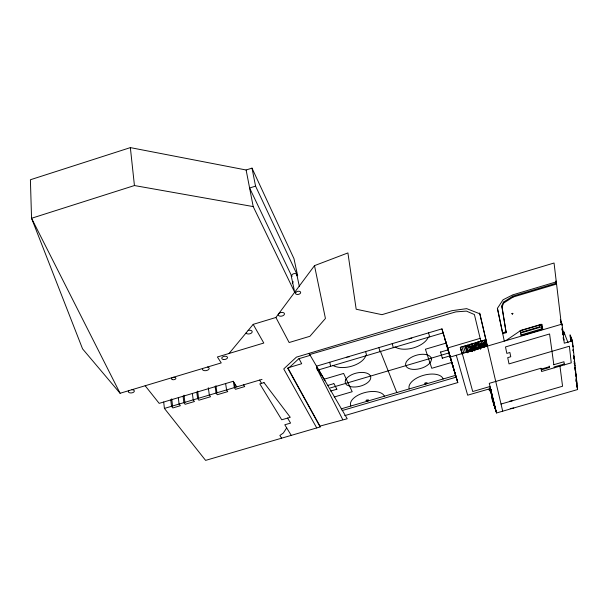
<?xml version="1.0" encoding="UTF-8"?>
<svg xmlns="http://www.w3.org/2000/svg" width="608" height="608" viewBox="0 0 608 608"><rect width="100%" height="100%" fill="white"/><g stroke="black" fill="none" stroke-linecap="round" stroke-linejoin="round"><path stroke-width="0.91" d="M472.082 351.515L472.249 347.039L473.26 347.244L474.719 349.562M490.747 390.556L489.82 390.83L489.303 390.26L490.071 388.573L489.432 389.72L490.937 390.404C491.317 388.748 489.562 389.842 489.82 390.83L491.264 390.777M486.499 344.432L478.23 346.872L478.238 347.472L487.061 344.873L486.088 344.082L485.724 342.129M479.53 345.397L480.472 343.968L486.4 342.03L486.316 343.398L479.53 345.397L479.134 346.606L479.651 348.202M512.772 313.622C511.381 313.067 513.182 314.404 512.202 313.553M490.261 388.93L489.995 388.626L490.709 390.1L490.261 388.52L490.709 390.1L489.303 390.26L489.296 389.211L490.078 388.375M490.451 391.012L489.987 388.679L490.709 390.1L490.42 388.504L490.162 389.751L490.892 389.538M336.482 389.34L336.923 389.211L330.638 391.066M489.182 389.743L490.208 388.565L489.812 389.135M446.728 345.048L446.211 345.025M489.432 389.72L489.987 388.679L492.244 395.899M440.8 352.108L440.367 352.169L448.24 349.813L447.86 350.018M442.654 358.082L442.214 358.18L449.464 356.037C450.847 355.171 449.122 356.736 449.76 355.756M497.359 308.317L502.74 333.693L506.168 332.682L501.76 306.044L503.386 302.168L512.84 296.164L556.221 283.222L556.046 281.747M506.168 332.682L502.064 306.896L503.69 303.035L513.152 297.023L556.563 284.073L556.221 283.222M486.385 346.218L484.713 342.167L485.784 346.393M202.624 368.494L202.449 368.851A3.412 1.87 -8.5 0 0 206.165 370.622L207.799 370.097A3.412 1.87 -8.5 0 0 207.921 367.103L207.564 367.012M490.17 389.295L490.671 389.15L490.17 389.295L489.828 387.957L491.758 393.9M296.529 275.682L296.78 275.264A2.576 1.573 -11.9 0 0 295.268 273.585A2.576 1.573 -11.9 0 0 292.098 274.694L291.848 275.12A2.576 1.573 -11.9 0 0 292.129 276.29M278.472 314.04L278.335 314.26A3.154 1.839 -11.2 0 0 281.702 316.114A3.154 1.839 -11.2 0 0 284.149 313.12A3.154 1.839 -11.2 0 0 279.11 313.31L278.768 313.637M472.234 351.333L478.222 341.954L479.674 346.4M286.695 427.903L283.343 433.018L279.878 435.434L281.61 438.193M292.205 283.252L293.299 281.77M446.5 345.063L446.964 345.04M229.056 353.476L253.194 324.36L275.903 317.482L314.496 265.643L347.905 252.928L356.182 309.229L381.961 314.67L554.048 263.013L561.366 324.3M512.187 313.941L512.772 313.264M346.522 357.709L347.115 357.071M409.161 339.082L409.8 338.428M128.797 390.655L128.539 390.914A3.017 1.604 -6.1 0 0 130.18 392.897A3.017 1.604 -6.1 0 0 134.102 391.719A3.017 1.604 -6.1 0 0 132.468 389.736L131.974 389.705M368.114 400.968L368.456 399.904L366.548 400.064L365.986 400.626L367.095 401.265M426.672 383.808L427.097 382.713L425.205 382.865L424.604 383.443L425.638 384.112M467.218 351.812L477.326 342.213M478.336 342.426L468.221 352.009L467.339 352.268L465.584 345.686L475.243 349.858M163.696 402.017L164.411 408.424L205.603 460.385L320.142 426.938L288.002 368.729L298.779 358.735L309.92 355.414L308.902 353.408M489.296 389.211L489.767 388.466M505.757 340.685L520.273 330.79L542.04 324.368L542.769 329.308L521.162 335.677L520.152 330.577L539.448 324.885L539.737 326.777L520.494 332.462M489.987 388.679L489.645 389.166M484.652 342.289L486.4 342.03M448.37 351.515L448.438 350.93M334.02 383.701L336.764 389.15M248.11 330.494L248.254 330.448A3.169 1.816 -9.9 0 1 252.001 331.155A3.169 1.816 -9.9 0 1 250.374 333.625A3.169 1.816 -9.9 0 1 246.339 333.351L246.05 332.979M252.001 168.135L255.565 186.116L297.669 275.819L293.983 258.689L252.001 168.135L246.118 169.997L130.355 147.615L30.4 179.755L31.548 218.272L82.566 348.863L120.088 393.27L221.244 362.908L217.39 356.987L263.788 343.034L253.194 324.36M255.565 186.116L249.599 187.994L290.951 274.558L294.682 292.25L253.202 206.583L134.436 185.546L31.548 218.272L120.088 393.27M288.701 367.597L301.69 363.721L299.037 358.69M164.411 408.424L262.04 379.362M446.014 342.494L441.955 328.867L316.563 366.16L317.437 370.219L443.179 332.872M324.193 379.194L343.626 373.441L352.199 391.712L334.218 397.001M446.15 343.087L425.41 349.228L431.764 368.296L451.843 362.391M480.145 338.36L447.625 347.981L445.033 339.31L449.897 355.672M502.451 332.857L505.871 331.846M327.682 385.449L333.693 383.671M462.194 354.099L460.317 347.274L485.389 339.872L487.449 346.081M479.613 312.983L485.898 339.819L480.86 341.308L474.4 314.534L466.404 311.098L455.825 311.881L309.73 354.532L347.221 418.752L319.968 426.109L287.835 367.855L288.002 368.729M539.304 324.801L541.082 324.277L542.29 328.662L520.942 334.962M330.425 387.919L449.046 352.906M486.408 342.441L479.879 344.371L481.004 347.806M486.681 342.714L479.59 344.804L480.616 347.92M520.6 333.07L542.009 326.754M479.461 346.036L486.088 344.082M479.058 347.556L467.278 351.029L467.719 352.678M478.58 348.521L487.411 345.914M450.3 357.033L562.02 324.11L560.31 319.709M469.118 351.743L472.697 350.687M473.594 350.428L478.975 348.84L465.705 346.157M562.886 334.62L564.703 334.088M570.806 341.567L570.068 334.742L572.432 340.807L564.277 343.201L562.02 324.11M341.187 408.857L455.65 375.318M342.137 410.552L456.19 377.142M344.728 415.629L457.794 382.576L441.955 328.867M553.835 364.701L563.958 361.752L564.338 364.868M541.173 369.117L549.374 366.73L549.123 366.054M541.295 369.877L549.48 367.49L549.374 366.73M564.232 364.01L554.146 366.951L554.268 367.802M490.048 386.49L472.728 391.537L462.27 353.506M490.55 388.535L467.658 395.192L456.281 355.27M501.03 404.046L562.56 386.24L559.96 366.145M491.728 398.111L496.538 412.969L577.6 389.553L572.432 340.807M509.542 401.25L512.225 400.809M510.226 408.568L513.768 407.991M512.795 313.5L512.392 313.424M512.058 313.667L512.719 313.743M512.004 313.789L512.567 313.857M348.202 356.744L349.159 356.919M410.902 338.101L411.829 338.284M466.473 345.42L478.868 347.936M475.433 349.646L473.138 346.773L472.37 347.502L472.515 351.128M145.168 385.746L159.182 403.37L233.191 381.3L236.816 386.87M243.61 384.849L244.712 386.574L235.478 389.318L234.354 387.6L233.343 381.246M291.247 435.374L284.787 424.787L290.586 423.084L287.584 418.076M259.586 380.091L261.562 383.352M318.44 369.383L324.991 380.661M316.722 427.933L283.746 368.927L296.385 357.147L451.987 310.673L466.686 308.644L479.902 313.842L502.702 411.19M275.903 317.482L289.142 342.524L309.905 336.292L325.432 318.47L314.496 265.643M342.676 419.474L317.254 369.352L316.54 367.042M318.098 369.193L320.378 373.7M320.758 374.444L321.13 375.189M479.043 345.283L479.507 346.279L478.222 341.954L479.393 346.697M380.289 351.059L396.804 392.563M555.955 281.01L556.297 281.869L512.757 294.865L503.052 299.79L497.466 308.264L504.283 341.126M570.152 335.51L572.516 341.567M570.236 336.27L572.257 341.46M570.319 337.03L572.675 343.087M570.403 337.79L571.748 341.248M570.479 338.55L571.49 341.141M570.562 339.302L571.239 341.035M570.646 340.062L571.315 341.787M572.326 344.371L572.994 346.096M572.402 345.124L573.078 346.849M572.88 349.585L573.549 351.302M572.956 350.322L573.625 352.04M560.758 321.465L562.119 324.976M560.865 322.339L561.883 324.976M573.504 355.444L574.165 357.154M573.58 356.174L574.241 357.876M573.663 356.896L574.324 358.598M568.054 342.752L563.783 331.71L564.194 334.453M573.481 357.489L574.476 360.042M562.012 328.069L562.696 329.817M562.111 328.86L562.788 330.608M562.202 329.642L562.879 331.39M561.959 329.551L562.97 332.181M574.119 361.205L574.773 362.908M574.195 361.92L574.849 363.614M562.575 332.774L563.251 334.522M562.666 333.556L563.342 335.297M574.096 363.196L575.077 365.742M574.72 366.86L575.373 368.554M574.796 367.559L575.449 369.254M563.145 337.554L563.814 339.294M563.236 338.322L563.905 340.062M574.872 368.258L575.525 369.953M574.773 369.504L575.746 372.035M575.32 372.423L575.966 374.102M575.388 373.107L576.034 374.794M575.464 373.798L576.11 375.478M575.358 375.007L576.323 377.53M575.974 378.571L576.612 380.243M576.042 379.248L576.688 380.92M576.118 379.916L576.756 381.588M575.943 380.426L576.901 382.934M576.012 381.102L576.969 383.602M576.544 383.929L577.182 385.601M576.612 384.598L577.25 386.262M576.688 385.259L577.319 386.924M576.582 386.407L577.532 388.9M540.953 324.452L542.769 329.308M540.732 324.505L542.382 328.913M512.84 296.164L513.152 297.023M503.386 302.168L503.69 303.035M501.76 306.044L502.064 306.896M448.476 352.009L449.814 355.938M485.898 339.819L486.18 340.662M486.248 341.947L486.567 342.927M485.914 342.175L486.316 343.398M485.42 342.068L486.765 346.104M484.713 342.167L486.081 346.309M483.922 340.305L485.982 346.514M482.463 340.738L484.515 346.948M482.516 343.528L483.672 347.016M481.004 341.164L483.048 347.381M481.673 343.725L482.836 347.267M480.472 343.968L481.665 347.609M479.537 341.597L481.582 347.814M480.556 349.083L479.97 347.29L480.373 348.946M478.078 342.03L480.115 348.247M478.23 346.872L478.754 348.468M476.619 342.464L478.648 348.68M490.223 388.185L490.77 389.888M489.995 387.828L491.264 391.902M475.16 342.889L477.181 349.114M490.481 390.625L492.571 397.214M490.808 391.947L493.05 399.182M491.294 393.916L493.536 401.136M491.781 395.876L493.688 401.782M491.94 396.53L494.008 403.074M492.26 397.83L494.486 405.004M492.731 399.768L494.95 406.919M493.21 401.69L495.421 408.827M493.681 403.598L495.885 410.719M473.7 343.322L475.714 349.547M472.241 343.756L474.248 349.98M471.899 343.816L474.194 350.953M472.325 345.815L473.883 350.664M470.782 344.189L472.781 350.406M490.496 389.424L490.854 390.891M469.323 344.614L471.314 350.839M467.864 345.048L469.855 351.272M466.404 345.481L468.388 351.705M465.584 345.686L467.795 352.762M467.59 352.549L466.465 348.992L467.491 352.435M464.953 345.906L466.921 352.138M463.494 346.34L465.462 352.564M461.905 346.811L463.866 353.035M460.317 347.274L462.475 354.266M460.948 349.562L462.407 354.502M446.181 343.535L446.758 345.412M447.252 347.054L452.876 365.91M449.586 355.156L457.087 380.198M453.621 368.828L457.794 382.576M440.564 352.237L442.29 358.044M447.389 347.73L447.617 348.483M447.838 349.228L450.665 358.819M450.878 359.541L451.942 363.143M452.154 363.865L454.123 370.53M428.526 332.857L429.712 336.878M443.354 333.83L443.589 334.62M446.348 343.991L446.576 344.759M447.48 347.814L455.947 376.527M392.236 343.649L393.323 347.685M447.275 347.73L447.974 350.345M378.921 347.609L379.97 351.652M365.636 351.561L366.639 355.604M496.538 412.969L489.273 383.336L541.036 368.243L541.553 371.503L571.246 362.854L569.392 346.218L509.01 363.896L507.71 357.641L510.758 356.744L509.899 352.496L506.829 353.4L505.491 346.94L549.579 333.967L553.858 364.861M490.443 388.542L496.113 411.646M490.322 389.956L494.22 405.794M329.741 362.239L330.646 366.297M296.864 274.846L299.326 286.322M319.968 426.109L320.142 426.938M246.118 169.997L253.202 206.583M234.468 382.972L235.19 387.501M225.614 383.549L226.586 389.918L227.734 391.62L217.246 394.744L216.076 393.042L215.141 386.673M541.082 324.277L541.272 325.554M215.916 385.654L216.98 392.928M208.301 387.767L209.334 395.048L210.52 396.743L198.854 400.216L197.63 398.536L196.779 392.152M197.63 391.111L198.603 398.392M192.371 393.467L193.207 399.851L194.438 401.531L185.128 404.297L183.867 402.633L183.076 396.241M183.988 395.177L184.9 402.473M178.311 397.662L179.086 404.054L180.356 405.718L172.801 407.96L171.517 406.304L170.772 399.904M171.737 398.833L172.588 406.136M130.355 147.615L134.436 185.546M428.328 336.999A18.939 10.26 -15.5 0 1 413.676 347.829A18.939 10.26 -15.5 0 1 394.98 346.902M350.862 406.022A17.533 8.846 -13.6 0 1 363.896 392.836A17.533 8.846 -13.6 0 1 384.393 396.196M409.245 388.915A17.655 8.915 -15.4 0 1 423.221 375.402A17.655 8.915 -15.4 0 1 443.118 378.989M365.788 355.574A18.795 10.169 -13.3 0 1 351.85 366.16A18.795 10.169 -13.3 0 1 332.804 365.378M431.444 359.009L431.14 360.916L429.985 362.885A13.285 6.946 -15.5 0 1 417.491 369.155A13.285 6.946 -15.5 0 1 406.25 366.518L405.604 364.815A13.285 6.946 -15.5 0 1 412.954 356.501A13.285 6.946 -15.5 0 1 427.264 354.867L429.446 355.87L430.867 357.284L431.444 359.009M345.694 379.825L345.162 381.718L345.504 383.466L346.697 384.955L351.211 386.787A13.064 6.825 -13.5 0 0 368.851 381.52A13.064 6.825 -13.5 0 0 364.709 372.643A13.064 6.825 -13.5 0 0 347.069 377.925L345.694 379.825M295.838 292.38L295.587 292.798A2.614 1.558 -12 0 0 297.114 294.454A2.614 1.558 -12 0 0 300.322 293.337L300.572 292.927A2.614 1.558 -12 0 0 299.045 291.262A2.614 1.558 -12 0 0 295.838 292.38M264.009 382.622L259.821 383.868L281.74 419.794L290.267 417.286L264.009 382.622M223.349 359.48A2.903 1.611 -9.1 0 0 227.498 357.466A2.903 1.611 -9.1 0 0 223.045 356.706A2.903 1.611 -9.1 0 0 223.349 359.48M172.315 379.582A2.212 1.193 -7.4 0 0 175.872 378.518A2.212 1.193 -7.4 0 0 172.93 377.469A2.212 1.193 -7.4 0 0 172.315 379.582"/></g></svg>
